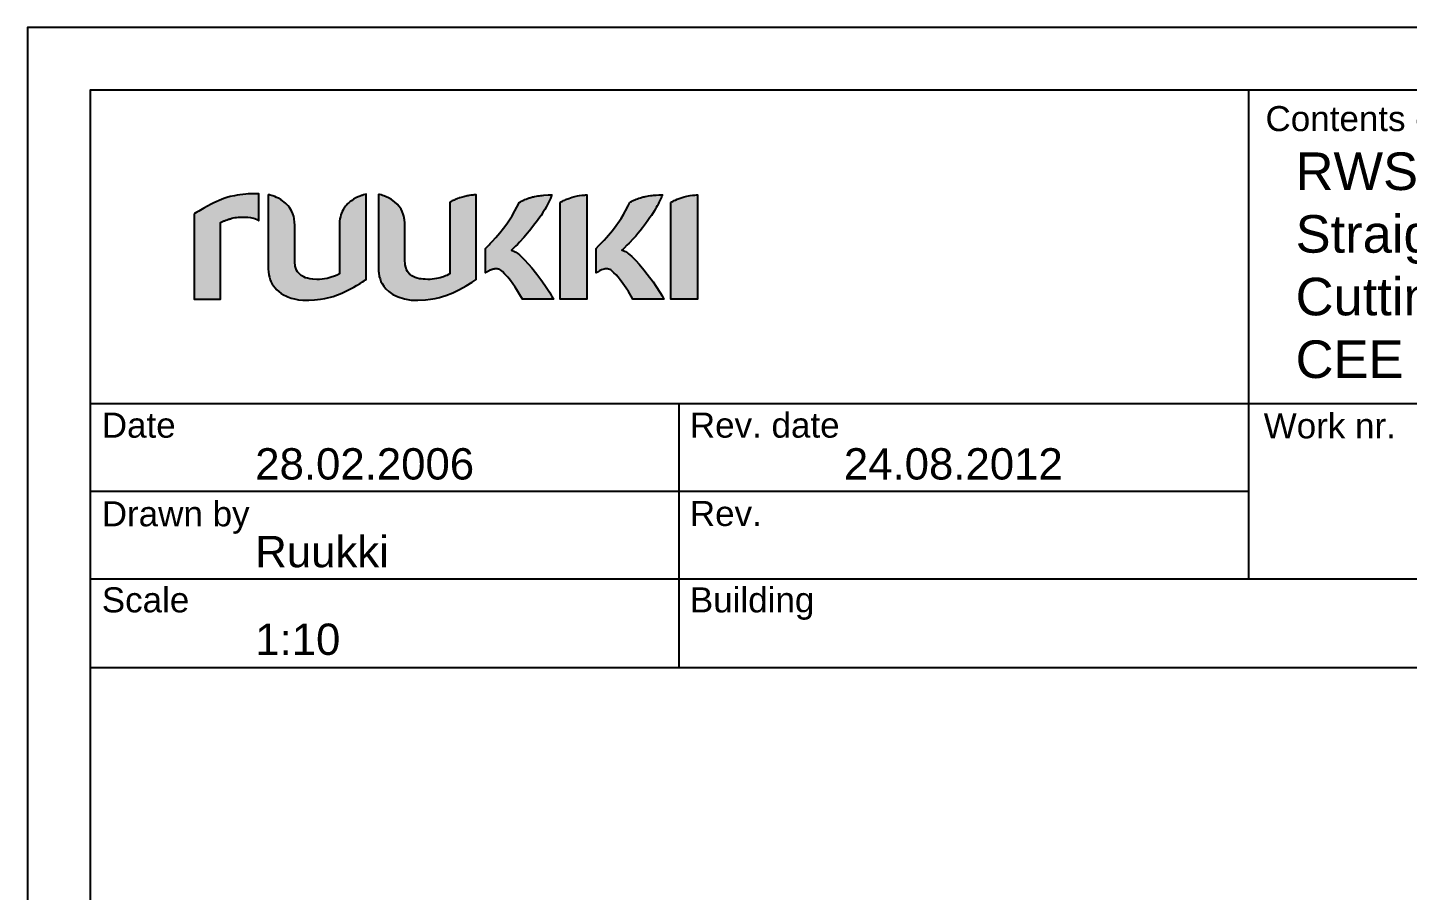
# Model space of a CAD drawing. Extents: x -5366 to 10078, y -29412 to -20292.
# Drawn here: x 7108 to 8210, y -27251 to -26562 of the extents above; entities that cross this region are included whole.
import ezdxf

# ---------------------------------------------------------------- set-up
doc = ezdxf.new("R2010")
doc.units = 0
doc.layers.get('0').update_dxf_attribs({"linetype": 'CONTINUOUS'})
doc.layers.add('DET_RAAMI_ULOIN', color=7, linetype='CONTINUOUS', plot=False)
for name, color, linetype in [('DET_RAAMIT', 7, 'CONTINUOUS'), ('DET_VAKIOTXT', 7, 'CONTINUOUS'), ('MITAT', 2, 'CONTINUOUS'), ('MUOTO', 3, 'CONTINUOUS'), ('RUUKKI', 7, 'CONTINUOUS')]:
    doc.layers.add(name, color=color, linetype=linetype)
doc.styles.add('arial', font='ARIAL.TTF')

# ---------------------------------------------------------------- blocks, each defined once
blk = doc.blocks.new('ruukki_dwg')
at = {"layer": 'RUUKKI'}
for points in [[(-27.86, 99.69), (-27.86, 57.29), (-14.64, 57.29), (-14.64, 95.44), (-14.05, 95.75), (-13.74, 95.89), (-13.43, 96.02), (-13.11, 96.16), (-12.79, 96.3), (-12.46, 96.43), (-12.13, 96.56), (-11.47, 96.8), (-11.13, 96.91), (-10.78, 97.03), (-10.45, 97.12), (-10.11, 97.22), (-9.76, 97.31), (-9.07, 97.49), (-8.39, 97.65), (-7.38, 97.84), (-6.72, 97.94), (-5.78, 98.06), (-4.89, 98.13), (-3.33, 98.14), (-1.14, 98.03), (0.28, 97.85), (2.31, 97.33), (3.84, 96.65), (4.24, 96.4), (4.34, 96.37), (4.41, 96.37), (4.43, 96.4), (4.43, 109.63), (4.18, 109.65), (3.93, 109.68), (3.68, 109.69), (2.44, 109.7), (1.27, 109.7), (0.12, 109.66), (-0.98, 109.61), (-2.05, 109.54), (-3.59, 109.4), (-5.06, 109.23), (-6.47, 109.01), (-7.81, 108.76), (-9.91, 108.27), (-11.5, 107.81), (-13.03, 107.29), (-14.19, 106.88), (-15.38, 106.4), (-16.94, 105.74), (-18.06, 105.22), (-19.44, 104.5), (-23, 102.57), (-25.53, 101.12), (-26.55, 100.52), (-27.34, 100.03), (-27.6, 99.86), (-27.86, 99.69)], [(9.08, 109.3), (9.08, 72.24), (9.14, 70.79), (9.3, 69.42), (9.61, 68.12), (10, 66.88), (10.32, 66.1), (10.69, 65.36), (11.08, 64.63), (11.78, 63.63), (12.27, 62.99), (13.37, 61.81), (14.26, 61), (15.58, 60.05), (16.62, 59.41), (18.09, 58.67), (18.85, 58.34), (20.44, 57.78), (22.06, 57.33), (24.15, 56.94), (26.27, 56.74), (29.3, 56.73), (32.03, 56.87), (35.03, 57.2), (37.31, 57.58), (41.4, 58.63), (45.75, 60.25), (49.09, 61.87), (51.69, 63.26), (53.01, 64.01), (54.78, 65.06), (56.01, 65.84), (56.87, 66.4), (57.57, 66.87), (57.77, 67.02), (57.77, 88.24), (57.77, 109.45), (57.12, 109.3), (56.46, 109.13), (55.8, 108.92), (55.48, 108.82), (54.84, 108.59), (53.9, 108.23), (52.71, 107.66), (51.55, 107), (50.46, 106.27), (49.94, 105.88), (49.2, 105.25), (48.72, 104.8), (48.06, 104.1), (47.63, 103.59), (47.23, 103.08), (46.87, 102.54), (46.5, 101.99), (46.35, 101.69), (45.88, 100.81), (45.28, 99.22), (44.98, 98.2), (44.77, 97.15), (44.62, 96.04), (44.57, 95.28), (44.55, 94.5), (44.55, 69.78), (43.37, 69.2), (42.08, 68.66), (40.41, 68.1), (38.36, 67.57), (34.57, 67.09), (33.25, 67.09), (31.29, 67.18), (29.8, 67.38), (28.68, 67.61), (27.66, 67.9), (26.71, 68.28), (25.45, 69.01), (24.56, 69.77), (23.66, 70.86), (23.18, 71.72), (22.8, 72.68), (22.52, 73.74), (22.42, 74.31), (22.34, 74.92), (22.29, 75.56), (22.26, 76.22), (22.25, 76.56), (22.25, 94.31), (22.21, 95.48), (21.97, 97.32), (21.74, 98.36), (21.32, 99.68), (20.64, 101.21), (19.59, 102.9), (18.98, 103.66), (18.56, 104.15), (17.88, 104.86), (16.89, 105.7), (16.37, 106.1), (15.28, 106.84), (14.14, 107.5), (13.24, 107.93), (12.31, 108.33), (11.37, 108.67), (10.72, 108.88), (10.06, 109.06), (9.74, 109.14), (9.41, 109.22), (9.08, 109.3)], [(63.98, 109.45), (63.98, 72.24), (64, 71.25), (64.08, 70.32), (64.39, 68.54), (64.76, 67.29), (65.22, 66.1), (65.79, 64.99), (66.68, 63.63), (67.7, 62.38), (69.17, 61), (71.17, 59.62), (73.75, 58.34), (76.96, 57.33), (80.32, 56.8), (83.63, 56.71), (87.46, 56.91), (89.94, 57.2), (92.22, 57.58), (94.33, 58.06), (95.92, 58.51), (97.45, 59.01), (101.01, 60.4), (104.34, 62.04), (107.61, 63.82), (110.6, 65.65), (112.64, 67.02), (112.64, 109.16), (112.16, 109.15), (111.72, 109.14), (111.15, 109.09), (110.84, 109.06), (110.06, 108.95), (109.15, 108.82), (108.61, 108.71), (108.08, 108.61), (106.47, 108.24), (105.79, 108.07), (105.14, 107.89), (104.53, 107.7), (104.24, 107.61), (103.95, 107.51), (103.4, 107.31), (103.13, 107.21), (102.63, 107.02), (102.16, 106.81), (101.72, 106.6), (100.76, 106.11), (100.27, 105.82), (99.97, 105.63), (99.72, 105.47), (99.47, 105.31), (99.47, 69.78), (98.88, 69.47), (97.96, 69.06), (97.32, 68.79), (96.32, 68.42), (95.65, 68.19), (94.63, 67.91), (92.93, 67.5), (91.93, 67.33), (90.65, 67.16), (89.75, 67.09), (88.49, 67.09), (87.16, 67.12), (86.21, 67.18), (85.29, 67.28), (84.42, 67.42), (83.33, 67.67), (82.32, 67.99), (81.18, 68.49), (80.55, 68.86), (79.8, 69.43), (79.46, 69.74), (78.84, 70.45), (78.43, 71.05), (77.98, 71.91), (77.7, 72.64), (77.55, 73.16), (77.32, 74.28), (77.22, 75.19), (77.17, 76.19), (77.17, 76.52), (77.17, 94.5), (77.13, 95.28), (77.01, 96.78), (76.64, 98.55), (76.34, 99.55), (75.84, 100.81), (75.22, 101.99), (74.3, 103.34), (73.24, 104.56), (72.04, 105.67), (70.46, 106.83), (69.04, 107.66), (67.83, 108.23), (66.59, 108.71), (65.95, 108.92), (65.29, 109.13), (64.31, 109.38), (63.98, 109.45)], [(117.32, 82.4), (117.99, 83.05), (119.07, 84.21), (119.68, 84.87), (120.63, 85.93), (122.48, 87.96), (124.51, 90.31), (126.27, 92.5), (127.97, 94.73), (130.53, 98.66), (131.97, 101.22), (132.93, 103.04), (133.5, 104.2), (134.04, 105.31), (134.33, 105.5), (134.77, 105.77), (135.27, 106.05), (135.89, 106.38), (136.39, 106.6), (136.96, 106.84), (137.6, 107.1), (138.29, 107.36), (138.66, 107.48), (139.04, 107.61), (139.45, 107.73), (139.87, 107.86), (140.32, 107.99), (140.76, 108.11), (141.24, 108.22), (141.72, 108.33), (142.74, 108.53), (143.44, 108.65), (144.15, 108.75), (144.88, 108.84), (145.6, 108.91), (146.31, 108.97), (148.51, 109.11), (149.79, 109.15), (150.1, 109.16), (150.32, 109.16), (150.25, 108.96), (150.19, 108.76), (150, 108.28), (149.61, 107.39), (149.3, 106.72), (148.98, 106.01), (148.8, 105.65), (147.63, 103.38), (146.8, 101.94), (145.84, 100.33), (144.96, 98.95), (143.92, 97.45), (143.13, 96.35), (141.9, 94.7), (139.22, 91.27), (138.1, 89.9), (137.39, 89.07), (136.39, 87.92), (134.28, 85.63), (133.21, 84.53), (132.23, 83.54), (130.76, 82.13), (130.22, 81.61), (130.57, 81.52), (131.4, 81.2), (131.74, 81.04), (132.44, 80.62), (133.37, 79.95), (134.18, 79.27), (134.39, 79.07), (135.56, 77.98), (136.6, 76.92), (138.74, 74.64), (140.32, 72.82), (142.86, 69.66), (144.79, 67.05), (146.8, 64.23), (149.11, 60.78), (149.37, 60.36), (150.02, 59.28), (150.39, 58.63), (150.86, 57.79), (150.99, 57.54), (151.12, 57.29), (135.7, 57.29), (134.39, 59.45), (132.9, 61.81), (132, 63.18), (129.7, 66.45), (128.34, 68.18), (126.81, 69.85), (125.7, 70.95), (124.93, 71.62), (124.38, 71.94), (124.14, 72.04), (123.89, 72.13), (123.77, 72.17), (123.51, 72.22), (123.24, 72.26), (122.98, 72.29), (122.84, 72.29), (122.56, 72.29), (122.15, 72.27), (121.87, 72.26), (121.61, 72.22), (121.08, 72.12), (120.82, 72.05), (120.52, 71.96), (120.38, 71.91), (120.08, 71.8), (119.78, 71.67), (119.62, 71.6), (119.33, 71.46), (119.04, 71.32), (118.77, 71.17), (118.5, 71.03), (118.27, 70.89), (117.84, 70.64), (117.84, 70.64), (117.65, 70.53), (117.53, 70.46), (117.32, 70.32), (117.32, 82.4)], [(154.51, 105.31), (155.01, 105.63), (155.63, 106.01), (156.17, 106.3), (156.77, 106.6), (157.2, 106.81), (158.72, 107.42), (159.58, 107.7), (160.51, 107.99), (161.85, 108.33), (163.1, 108.61), (164.15, 108.8), (165.41, 108.98), (166.64, 109.09), (167.11, 109.12), (167.7, 109.16), (167.7, 57.29), (154.51, 57.29), (154.51, 105.31)], [(172.38, 82.4), (173.82, 83.89), (175.36, 85.57), (176.34, 86.65), (177.52, 87.96), (178.56, 89.14), (179.55, 90.31), (180.48, 91.43), (181.32, 92.5), (182.07, 93.47), (182.72, 94.33), (183.25, 95.05), (184.79, 97.35), (185.97, 99.31), (187.03, 101.22), (188.28, 103.62), (188.83, 104.75), (189.1, 105.31), (189.2, 105.39), (189.55, 105.62), (189.68, 105.7), (189.96, 105.86), (190.5, 106.15), (191.2, 106.49), (191.73, 106.72), (192.33, 106.97), (192.99, 107.23), (193.71, 107.48), (194.51, 107.73), (194.92, 107.86), (195.36, 107.99), (195.8, 108.11), (196.29, 108.22), (196.77, 108.33), (197.78, 108.53), (198.49, 108.65), (199.57, 108.8), (200.3, 108.88), (201.01, 108.94), (201.35, 108.97), (202.37, 109.04), (203.56, 109.11), (204.04, 109.13), (204.84, 109.15), (205.16, 109.16), (205.38, 109.16), (205.31, 108.96), (205.31, 108.96), (205.24, 108.76), (205.14, 108.52), (205.03, 108.28), (204.91, 107.99), (204.79, 107.71), (204.65, 107.39), (204.52, 107.07), (204.35, 106.72), (204.19, 106.38), (203.66, 105.28), (203.48, 104.91), (203.3, 104.53), (203.12, 104.15), (202.97, 103.9), (202.82, 103.65), (202.36, 102.82), (202.03, 102.23), (201.28, 100.98), (200, 98.95), (199.23, 97.82), (198.17, 96.35), (196.94, 94.7), (195.46, 92.76), (194.26, 91.27), (193.14, 89.9), (192.1, 88.68), (190.81, 87.21), (188.79, 85.08), (187.76, 84.04), (186.35, 82.64), (185.81, 82.13), (185.28, 81.61), (185.95, 81.42), (186.61, 81.12), (186.95, 80.95), (187.48, 80.62), (188.02, 80.24), (188.6, 79.78), (189.22, 79.27), (190.12, 78.44), (192.1, 76.46), (193.79, 74.64), (196.12, 71.91), (197.9, 69.66), (200.73, 65.82), (202.37, 63.46), (204.17, 60.78), (205.28, 58.94), (206.18, 57.29), (190.76, 57.29), (189.87, 58.75), (188.48, 60.98), (187.35, 62.71), (185.75, 65.06), (184.4, 66.89), (183.39, 68.18), (182.41, 69.3), (181.3, 70.42), (180.41, 71.25), (179.76, 71.77), (179.19, 72.04), (178.55, 72.22), (178.02, 72.29), (177.61, 72.29), (176.93, 72.26), (176.39, 72.17), (175.73, 72), (175.13, 71.8), (174.68, 71.6), (174.09, 71.32), (173.54, 71.03), (173.07, 70.75), (172.71, 70.53), (172.42, 70.35), (172.38, 70.32), (172.38, 82.4)], [(209.63, 105.31), (210.13, 105.63), (210.74, 106.01), (211.29, 106.3), (211.9, 106.6), (212.8, 107.02), (213.83, 107.42), (214.7, 107.7), (216.29, 108.16), (217.6, 108.47), (219.28, 108.8), (220.53, 108.98), (221.51, 109.07), (222.44, 109.13), (222.82, 109.16), (222.82, 57.29), (209.63, 57.29), (209.63, 105.31)]]:
    blk.add_lwpolyline(points, dxfattribs=at)
blk = doc.blocks.new('ruukkidwg')
at = {"layer": 'MUOTO', "ltscale": 70, "xscale": 6.199999999999818, "yscale": 6.199999999999818, "zscale": 6.2}
blk.add_blockref('ruukki_dwg', (269.8, -305.9), dxfattribs=at)

msp = doc.modelspace()

# ---------------------------------------------------------------- hatches: boundary and pattern name
h = msp.add_hatch(color=256)
h.paths.add_polyline_path([(7241.31406, -26711.00462), (7241.31406, -26778.96912), (7262.50968, -26778.96912), (7262.50968, -26717.82047), (7263.4517, -26717.32175), (7263.95042, -26717.10009), (7264.44914, -26716.87844), (7264.96172, -26716.65679), (7265.47429, -26716.43513), (7266.00072, -26716.22733), (7266.52715, -26716.01953), (7267.58, -26715.63164), (7268.13413, -26715.45155), (7268.68827, -26715.27145), (7269.22855, -26715.11907), (7269.76883, -26714.96668), (7270.32296, -26714.81429), (7271.43123, -26714.52337), (7272.52564, -26714.27401), (7274.14648, -26713.96924), (7275.19934, -26713.803), (7276.70935, -26713.60905), (7278.13625, -26713.49823), (7280.62985, -26713.48437), (7284.1486, -26713.66447), (7286.42055, -26713.95539), (7289.67608, -26714.78659), (7292.12812, -26715.881), (7292.76538, -26716.26889), (7292.93162, -26716.32431), (7293.04244, -26716.32431), (7293.07015, -26716.26889), (7293.07015, -26695.07328), (7292.6684, -26695.03172), (7292.26666, -26694.99016), (7291.86491, -26694.97631), (7289.88388, -26694.96245), (7287.99983, -26694.96245), (7286.17119, -26695.01787), (7284.39796, -26695.10099), (7282.68014, -26695.21181), (7280.21425, -26695.43347), (7277.85918, -26695.71053), (7275.60109, -26696.05687), (7273.45382, -26696.45861), (7270.08746, -26697.24825), (7267.53844, -26697.98248), (7265.0864, -26698.81368), (7263.23005, -26699.47864), (7261.31829, -26700.24058), (7258.82469, -26701.30728), (7257.02375, -26702.13848), (7254.80722, -26703.28831), (7249.09964, -26706.37761), (7245.05446, -26708.70497), (7243.41977, -26709.6747), (7242.14526, -26710.45049), (7241.72966, -26710.72756)])
h.paths.add_polyline_path([(7300.52325, -26695.59971), (7300.52325, -26755.00284), (7300.62022, -26757.3302), (7300.88344, -26759.51903), (7301.3683, -26761.61089), (7301.9917, -26763.59191), (7302.51813, -26764.83871), (7303.09997, -26766.0301), (7303.73723, -26767.19378), (7304.84549, -26768.80077), (7305.63513, -26769.82592), (7307.39451, -26771.70997), (7308.83526, -26773.01219), (7310.94096, -26774.53605), (7312.61722, -26775.5612), (7314.97229, -26776.75259), (7316.19138, -26777.27902), (7318.72654, -26778.17948), (7321.33097, -26778.89986), (7324.68348, -26779.52326), (7328.07755, -26779.84188), (7332.94007, -26779.85574), (7337.31773, -26779.63408), (7342.11098, -26779.10766), (7345.76827, -26778.49811), (7352.33475, -26776.808), (7359.30298, -26774.21743), (7364.65037, -26771.62685), (7368.82023, -26769.39646), (7370.93979, -26768.19122), (7373.77973, -26766.50112), (7375.7469, -26765.25431), (7377.13224, -26764.3677), (7378.2405, -26763.60577), (7378.57298, -26763.37026), (7378.57298, -26729.3603), (7378.57298, -26695.35035), (7377.52013, -26695.59971), (7376.46728, -26695.87677), (7375.41442, -26696.20925), (7374.90185, -26696.37549), (7373.8767, -26696.73568), (7372.36669, -26697.31752), (7370.45492, -26698.23184), (7368.59858, -26699.2847), (7366.85306, -26700.44838), (7366.02185, -26701.08563), (7364.83047, -26702.09692), (7364.06853, -26702.8173), (7363.00183, -26703.93942), (7362.30916, -26704.74291), (7361.67191, -26705.57411), (7361.09006, -26706.43302), (7360.50822, -26707.31963), (7360.25886, -26707.79065), (7359.51078, -26709.20369), (7358.54105, -26711.7527), (7358.07004, -26713.3874), (7357.7237, -26715.07751), (7357.4882, -26716.85073), (7357.40508, -26718.06983), (7357.37737, -26719.31663), (7357.37737, -26758.93719), (7355.49331, -26759.87922), (7353.41531, -26760.73812), (7350.74162, -26761.63859), (7347.45838, -26762.48365), (7341.37676, -26763.25943), (7339.27105, -26763.25943), (7336.12634, -26763.10705), (7333.74357, -26762.78842), (7331.94263, -26762.42823), (7330.30794, -26761.95722), (7328.78407, -26761.34767), (7326.76148, -26760.18399), (7325.33459, -26758.9649), (7323.89384, -26757.20552), (7323.13191, -26755.83404), (7322.52236, -26754.29632), (7322.0652, -26752.59236), (7321.89896, -26751.67804), (7321.77428, -26750.7083), (7321.69116, -26749.68316), (7321.6496, -26748.61645), (7321.63574, -26748.07617), (7321.63574, -26719.6214), (7321.56648, -26717.7512), (7321.19244, -26714.80044), (7320.8184, -26713.13804), (7320.13958, -26711.01848), (7319.05902, -26708.56644), (7317.36891, -26705.85118), (7316.39918, -26704.63209), (7315.72037, -26703.8563), (7314.62595, -26702.72032), (7313.04667, -26701.3627), (7312.21547, -26700.72544), (7310.46995, -26699.53406), (7308.64131, -26698.4812), (7307.18671, -26697.78853), (7305.7044, -26697.15128), (7304.19439, -26696.611), (7303.15538, -26696.27852), (7302.10253, -26695.9876), (7301.5761, -26695.84907), (7301.04968, -26695.72439)])
h.paths.add_polyline_path([(7388.51968, -26695.35035), (7388.51968, -26755.00284), (7388.54739, -26756.58212), (7388.68592, -26758.07828), (7389.18464, -26760.93207), (7389.76648, -26762.94081), (7390.51457, -26764.83871), (7391.41503, -26766.61194), (7392.84193, -26768.80077), (7394.49047, -26770.79565), (7396.83169, -26773.01219), (7400.04567, -26775.22872), (7404.18781, -26777.27902), (7409.3274, -26778.89986), (7414.71636, -26779.74491), (7420.02219, -26779.88344), (7426.15922, -26779.56482), (7430.13513, -26779.10766), (7433.77856, -26778.49811), (7437.17262, -26777.72232), (7439.72164, -26777.00195), (7442.15983, -26776.19846), (7447.8674, -26773.98192), (7453.2148, -26771.34979), (7458.45136, -26768.496), (7463.24462, -26765.55909), (7466.514, -26763.37026), (7466.514, -26695.82136), (7465.75207, -26695.83521), (7465.0317, -26695.86292), (7464.13123, -26695.93219), (7463.63251, -26695.9876), (7462.38571, -26696.15384), (7460.91725, -26696.37549), (7460.05835, -26696.54173), (7459.19944, -26696.70797), (7456.62272, -26697.28981), (7455.5283, -26697.56688), (7454.4893, -26697.8578), (7453.51957, -26698.16257), (7453.04856, -26698.31496), (7452.59139, -26698.46735), (7451.70478, -26698.78598), (7451.27533, -26698.95222), (7450.47183, -26699.25699), (7449.72375, -26699.58947), (7449.00338, -26699.92195), (7447.46566, -26700.71159), (7446.68987, -26701.16875), (7446.205, -26701.47352), (7445.80326, -26701.73674), (7445.40151, -26701.99995), (7445.40151, -26758.93719), (7444.45948, -26759.43591), (7442.97717, -26760.10087), (7441.95203, -26760.53032), (7440.35889, -26761.12602), (7439.27833, -26761.48621), (7437.64364, -26761.94337), (7434.92838, -26762.59447), (7433.32139, -26762.87154), (7431.2711, -26763.13475), (7429.83035, -26763.25943), (7427.80776, -26763.25943), (7425.67435, -26763.20402), (7424.15048, -26763.10705), (7422.68203, -26762.95466), (7421.28284, -26762.73301), (7419.53732, -26762.33126), (7417.91648, -26761.81869), (7416.08784, -26761.01519), (7415.07654, -26760.4195), (7413.8713, -26759.50518), (7413.33102, -26759.00646), (7412.33358, -26757.87048), (7411.68247, -26756.9146), (7410.9621, -26755.52927), (7410.51879, -26754.35173), (7410.26943, -26753.52053), (7409.90925, -26751.73345), (7409.74301, -26750.265), (7409.65989, -26748.67186), (7409.65989, -26748.13158), (7409.65989, -26719.31663), (7409.60447, -26718.06983), (7409.41052, -26715.65935), (7408.81483, -26712.83327), (7408.32996, -26711.22628), (7407.52647, -26709.20369), (7406.52903, -26707.31963), (7405.06058, -26705.15851), (7403.37047, -26703.19134), (7401.44485, -26701.41811), (7398.90969, -26699.56176), (7396.63774, -26698.23184), (7394.69827, -26697.31752), (7392.70339, -26696.54173), (7391.67825, -26696.20925), (7390.62539, -26695.87677), (7389.04611, -26695.47503)])
h.paths.add_polyline_path([(7474.02252, -26738.71131), (7475.08922, -26737.67231), (7476.82089, -26735.81596), (7477.79063, -26734.74925), (7479.31449, -26733.05915), (7482.27911, -26729.80361), (7485.53464, -26726.0355), (7488.36073, -26722.53061), (7491.08983, -26718.95644), (7495.19042, -26712.65317), (7497.50393, -26708.55258), (7499.04165, -26705.62953), (7499.95597, -26703.77318), (7500.81488, -26701.99995), (7501.2859, -26701.68132), (7501.97856, -26701.25187), (7502.78206, -26700.80856), (7503.7795, -26700.28214), (7504.58299, -26699.92195), (7505.49731, -26699.53406), (7506.52246, -26699.11846), (7507.63073, -26698.70286), (7508.22642, -26698.50891), (7508.82211, -26698.31496), (7509.48707, -26698.10716), (7510.15203, -26697.89936), (7510.87241, -26697.70541), (7511.59278, -26697.51147), (7512.35472, -26697.33137), (7513.11665, -26697.15128), (7514.75134, -26696.83265), (7515.87347, -26696.63871), (7517.02329, -26696.47247), (7518.18697, -26696.33393), (7519.35065, -26696.22311), (7520.48663, -26696.12613), (7524.00538, -26695.90448), (7526.05567, -26695.83521), (7526.55439, -26695.82136), (7526.91458, -26695.82136), (7526.80375, -26696.13999), (7526.69293, -26696.45861), (7526.38815, -26697.2344), (7525.76475, -26698.6613), (7525.27989, -26699.728), (7524.75346, -26700.86398), (7524.47639, -26701.44582), (7522.59234, -26705.08925), (7521.26242, -26707.40275), (7519.72469, -26709.97948), (7518.31165, -26712.18216), (7516.64925, -26714.59264), (7515.3886, -26716.35201), (7513.40757, -26718.998), (7509.11303, -26724.49778), (7507.32595, -26726.68661), (7506.18998, -26728.01653), (7504.58299, -26729.87288), (7501.20278, -26733.53016), (7499.48496, -26735.30339), (7497.90568, -26736.88267), (7495.56446, -26739.15462), (7494.6917, -26739.98582), (7495.24584, -26740.12435), (7496.57576, -26740.63692), (7497.12989, -26740.90014), (7498.25201, -26741.5651), (7499.73432, -26742.64566), (7501.03653, -26743.72622), (7501.38287, -26744.04485), (7503.25307, -26745.80422), (7504.91547, -26747.49433), (7508.3511, -26751.15161), (7510.88626, -26754.07467), (7514.94529, -26759.13114), (7518.04844, -26763.31485), (7521.26242, -26767.84489), (7524.97511, -26773.37237), (7525.39071, -26774.03733), (7526.42971, -26775.769), (7527.02541, -26776.808), (7527.77349, -26778.16563), (7527.98129, -26778.56738), (7528.18909, -26778.96912), (7503.47472, -26778.96912), (7501.38287, -26775.50579), (7498.98624, -26771.70997), (7497.54549, -26769.52114), (7493.8605, -26764.28458), (7491.67168, -26761.51391), (7489.23349, -26758.82636), (7487.44641, -26757.06699), (7486.21346, -26756.00028), (7485.32684, -26755.47385), (7484.93895, -26755.32147), (7484.55106, -26755.18293), (7484.35711, -26755.11367), (7483.94151, -26755.03055), (7483.4982, -26754.97513), (7483.0826, -26754.91972), (7482.86095, -26754.91972), (7482.41764, -26754.91972), (7481.75268, -26754.94743), (7481.30937, -26754.97513), (7480.89377, -26755.03055), (7480.03487, -26755.19679), (7479.61927, -26755.30761), (7479.14825, -26755.44615), (7478.91275, -26755.52927), (7478.44173, -26755.70936), (7477.95687, -26755.91716), (7477.70751, -26756.02799), (7477.23649, -26756.24964), (7476.76548, -26756.4713), (7476.33602, -26756.7068), (7475.90657, -26756.94231), (7475.53253, -26757.16396), (7474.85372, -26757.56571), (7474.54894, -26757.7458), (7474.355, -26757.85663), (7474.02252, -26758.07828)])
h.paths.add_polyline_path([(7533.6196, -26701.99995), (7534.42309, -26701.47352), (7535.42053, -26700.86398), (7536.27944, -26700.40682), (7537.24917, -26699.92195), (7537.94184, -26699.58947), (7540.38003, -26698.61974), (7541.75151, -26698.16257), (7543.23382, -26697.70541), (7545.39494, -26697.15128), (7547.38982, -26696.70797), (7549.07993, -26696.4032), (7551.08866, -26696.11228), (7553.06969, -26695.93219), (7553.81777, -26695.89063), (7554.7598, -26695.82136), (7554.7598, -26778.96912), (7533.6196, -26778.96912)])
h.paths.add_polyline_path([(7562.26831, -26738.71131), (7564.56797, -26736.32853), (7567.04771, -26733.62713), (7568.61314, -26731.89546), (7570.51105, -26729.80361), (7572.17345, -26727.9057), (7573.76659, -26726.0355), (7575.24889, -26724.23457), (7576.59267, -26722.53061), (7577.79791, -26720.96518), (7578.83691, -26719.5937), (7579.68196, -26718.44387), (7582.16171, -26714.74503), (7584.04577, -26711.61417), (7585.74973, -26708.55258), (7587.74461, -26704.70135), (7588.63122, -26702.88656), (7589.06068, -26701.99995), (7589.22692, -26701.86142), (7589.78105, -26701.50123), (7589.98885, -26701.37655), (7590.44601, -26701.11334), (7591.30492, -26700.64232), (7592.42704, -26700.10204), (7593.28595, -26699.728), (7594.24183, -26699.32626), (7595.29468, -26698.91066), (7596.45836, -26698.50891), (7597.73287, -26698.10716), (7598.39783, -26697.89936), (7599.10435, -26697.70541), (7599.81087, -26697.51147), (7600.58666, -26697.33137), (7601.36244, -26697.15128), (7602.98329, -26696.83265), (7604.11926, -26696.63871), (7605.85093, -26696.4032), (7607.01461, -26696.26467), (7608.15058, -26696.18155), (7608.70472, -26696.12613), (7610.33941, -26696.01531), (7612.25117, -26695.90448), (7613.01311, -26695.87677), (7614.28761, -26695.83521), (7614.80019, -26695.82136), (7615.16037, -26695.82136), (7615.04955, -26696.13999), (7614.93872, -26696.45861), (7614.77248, -26696.84651), (7614.60624, -26697.2344), (7614.41229, -26697.69156), (7614.21835, -26698.14872), (7613.99669, -26698.6613), (7613.77504, -26699.17387), (7613.51183, -26699.728), (7613.24861, -26700.28214), (7612.40356, -26702.04151), (7612.11264, -26702.6372), (7611.82172, -26703.24675), (7611.5308, -26703.8563), (7611.29529, -26704.25805), (7611.05978, -26704.65979), (7610.32556, -26705.98971), (7609.78528, -26706.93174), (7608.59389, -26708.94048), (7606.54359, -26712.18216), (7605.29679, -26713.99695), (7603.60669, -26716.35201), (7601.63951, -26718.998), (7599.25674, -26722.115), (7597.34498, -26724.49778), (7595.54404, -26726.68661), (7593.86779, -26728.65378), (7591.80364, -26731.00885), (7588.56196, -26734.41677), (7586.91341, -26736.09303), (7584.65531, -26738.32342), (7583.79641, -26739.15462), (7582.9375, -26739.98582), (7584.01806, -26740.29059), (7585.07091, -26740.7616), (7585.62505, -26741.03867), (7586.4701, -26741.5651), (7587.34286, -26742.17465), (7588.27104, -26742.90887), (7589.25462, -26743.72622), (7590.69537, -26745.05614), (7593.86779, -26748.22856), (7596.58304, -26751.15161), (7600.32344, -26755.52927), (7603.16338, -26759.13114), (7607.70728, -26765.29587), (7610.33941, -26769.07784), (7613.22091, -26773.37237), (7614.99413, -26776.30928), (7616.43488, -26778.96912), (7591.72052, -26778.96912), (7590.30748, -26776.61406), (7588.07709, -26773.05375), (7586.2623, -26770.26922), (7583.69943, -26766.51497), (7581.53831, -26763.57806), (7579.91747, -26761.51391), (7578.33819, -26759.71298), (7576.56496, -26757.91204), (7575.13807, -26756.58212), (7574.09907, -26755.75092), (7573.18474, -26755.32147), (7572.1596, -26755.03055), (7571.30069, -26754.91972), (7570.64958, -26754.91972), (7569.55517, -26754.97513), (7568.69626, -26755.11367), (7567.62955, -26755.37688), (7566.67367, -26755.70936), (7565.9533, -26756.02799), (7565.01127, -26756.4713), (7564.12466, -26756.94231), (7563.37658, -26757.38562), (7562.79474, -26757.7458), (7562.33758, -26758.02287), (7562.26831, -26758.07828)])
h.paths.add_polyline_path([(7621.97622, -26701.99995), (7622.77971, -26701.47352), (7623.74945, -26700.86398), (7624.63606, -26700.40682), (7625.60579, -26699.92195), (7627.04654, -26699.25699), (7628.70894, -26698.61974), (7630.09428, -26698.16257), (7632.64329, -26697.42835), (7634.749, -26696.92963), (7637.43655, -26696.4032), (7639.44528, -26696.11228), (7641.01071, -26695.95989), (7642.50687, -26695.87677), (7643.11642, -26695.82136), (7643.11642, -26778.96912), (7621.97622, -26778.96912)])

# ---------------------------------------------------------------- linework, layer by layer
at = {"layer": 'DET_RAAMI_ULOIN', "color": 2}
msp.add_lwpolyline([(7108.35454, -29412.30809), (9088.35454, -29412.30809), (9088.35454, -26562.30809), (7108.35454, -26562.30809)], close=True, dxfattribs=at)
at = {"layer": 'DET_RAAMIT', "color": 2}
for p, q in [((7158.35454, -26862.30809), (8568.35454, -26862.30809)), ((7628.35454, -26862.30809), (7628.35454, -27073.09339)), ((8083.35454, -27002.30809), (8083.35454, -26862.30809)), ((7158.35454, -26932.30809), (8083.35454, -26932.30809)), ((7158.35454, -27002.30809), (8568.35454, -27002.30809)), ((7158.35454, -27073.09339), (9038.35454, -27073.09339))]:
    msp.add_line(p, q, dxfattribs=at)
msp.add_lwpolyline([(7158.35454, -29362.30809), (9038.35454, -29362.30809), (9038.35454, -26612.30809), (7158.35454, -26612.30809)], close=True, dxfattribs=at)
msp.add_lwpolyline([(8083.35454, -26862.30809), (8083.35454, -26612.30809)], dxfattribs=at)

# ---------------------------------------------------------------- block references
at = {"layer": 'MITAT', "xscale": 0.2585210225806804, "yscale": 0.2585210225788614, "zscale": 0.2585210225807659}
msp.add_blockref('ruukkidwg', (7216.22458, -26791.70166), dxfattribs=at)

# ---------------------------------------------------------------- texts
at = {"layer": 'DET_RAAMIT', "color": 2, "insert": (8120.81034, -26661.95023), "char_height": 30, "width": 917.544196, "attachment_point": 1, "style": 'arial'}
msp.add_mtext('RWS\\PStraight downpipe\\PCutting dimension of sloping downpipe\\PCEE', dxfattribs=at)
at = {"layer": 'DET_RAAMIT', "color": 3, "char_height": 25, "width": 212.3354988, "attachment_point": 1, "style": 'arial'}
for s, insert in [('{\\C2;28.02.2006}', (7290.1104, -26898.02223)), ('{\\C2;24.08.2012}', (7760.1104, -26898.02223)), ('{\\C2;Ruukki}', (7290.1104, -26968.02223)), ('{\\C2;1:10}', (7290.1104, -27038.02223))]:
    msp.add_mtext(s, dxfattribs=dict(at, insert=insert))
at = {"layer": 'DET_VAKIOTXT', "color": 1, "style": 'arial'}
for s, p in [('Contents of drawing', (8096.76389, -26644.93799)), ('Date', (7167.59024, -26889.62737)), ('Rev. date', (7637.13779, -26889.58877)), ('Work nr.', (8095.2991, -26890.12712)), ('Drawn by', (7167.59024, -26960.36229)), ('Rev.', (7637.13779, -26960.11769)), ('Scale', (7167.59024, -27029.05994)), ('Building', (7637.13779, -27029.04775))]:
    msp.add_text(s, height=20, dxfattribs=at).set_placement(p)

doc.saveas('drawing.dxf')
